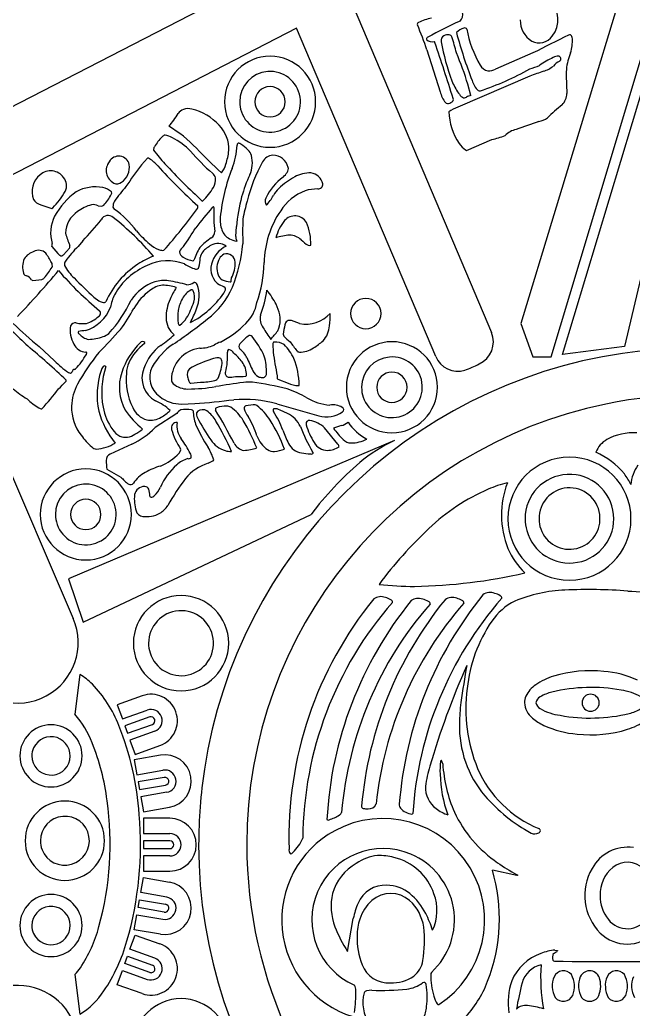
# Model space of a CAD drawing. Header units: metres. Extents: x 0.3 to 22.9, y 0.3 to 22.9.
# Drawn here: x 8.804 to 11.331, y 10.912 to 14.989 of the extents above; entities that cross this region are included whole.
import ezdxf

# ---------------------------------------------------------------- set-up
doc = ezdxf.new("R2010")
doc.units = ezdxf.units.M

msp = doc.modelspace()

# ---------------------------------------------------------------- linework, layer by layer
for p, q in [((11.587649, 16.113635), (10.868447, 13.737942)), ((10.993122, 13.600272), (11.587649, 15.580556)), ((11.040106, 13.610083), (11.587649, 15.431813)), ((8.013302, 14.239851), (10.069035, 15.300247)), ((10.069035, 15.300247), (10.746962, 13.701257)), ((9.944076, 14.954471), (8.335059, 14.124502)), ((10.517429, 13.602131), (9.944076, 14.954471)), ((10.513527, 14.895526), (10.512472, 14.899684)), ((10.480913, 14.865011), (10.53512, 14.693101)), ((10.917926, 14.85275), (10.763925, 14.786498)), ((11.587649, 14.881636), (11.294277, 13.643293)), ((10.905411, 14.757135), (10.607927, 14.628862)), ((10.66184, 14.67764), (10.649783, 14.7235)), ((10.644466, 14.451149), (10.748123, 14.4959)), ((10.640028, 14.453096), (10.644466, 14.451149)), ((9.329677, 14.419051), (9.305503, 14.392007)), ((9.555709, 14.242321), (9.557547, 14.242957)), ((8.88994, 14.22698), (8.931251, 14.213161)), ((9.126049, 14.223331), (9.1396, 14.221181)), ((9.601869, 14.218761), (9.596909, 14.215504)), ((8.335059, 14.124502), (9.024082, 12.522218)), ((9.693887, 14.096193), (9.695992, 14.137739)), ((9.062861, 14.078593), (9.04387, 14.055406)), ((9.698884, 14.07853), (9.69696, 14.08142)), ((9.697316, 14.077564), (9.698884, 14.07853)), ((8.935983, 14.054806), (8.960003, 14.026133)), ((8.983483, 14.021393), (9.008704, 14.048932)), ((9.392287, 14.039264), (9.397823, 14.039758)), ((9.517024, 13.996387), (9.520448, 13.998201)), ((8.857917, 13.915667), (8.894908, 13.919871)), ((9.67491, 13.913157), (9.67616, 13.925684)), ((9.643961, 13.86281), (9.651258, 13.87657)), ((9.109309, 13.846559), (9.130042, 13.831299)), ((9.868797, 13.795726), (9.859637, 13.81689)), ((9.956226, 13.737356), (9.923456, 13.749754)), ((10.868447, 13.737942), (10.917923, 13.600272)), ((9.631363, 13.660941), (9.630064, 13.661051)), ((8.883789, 13.642532), (8.946334, 13.583916)), ((9.665237, 13.630472), (9.662669, 13.629724)), ((9.845683, 13.652704), (9.847643, 13.620142)), ((11.294277, 13.643293), (11.040106, 13.610083)), ((9.077996, 13.610671), (9.079637, 13.617502)), ((10.917923, 13.600272), (10.993122, 13.600272)), ((9.029674, 13.548612), (9.033817, 13.551133)), ((9.734884, 13.521038), (9.737606, 13.523884)), ((9.866821, 13.508737), (9.908862, 13.491491)), ((9.509085, 13.491443), (9.54801, 13.496211)), ((9.470449, 13.405703), (9.524229, 13.407531)), ((9.537015, 13.376798), (9.532322, 13.370188)), ((9.765832, 13.403048), (9.735266, 13.399082)), ((9.850225, 13.386575), (9.848079, 13.38494)), ((9.863008, 13.406458), (10.035385, 13.357205)), ((9.90624, 13.367435), (9.876117, 13.381058)), ((9.450203, 13.367295), (9.361425, 13.30887)), ((10.114021, 13.240493), (10.059524, 13.307288)), ((10.346815, 13.25577), (9.004616, 12.685014)), ((9.265646, 13.240041), (9.176296, 13.199378)), ((9.460054, 13.203484), (9.466225, 13.213312)), ((9.579794, 13.162337), (9.596657, 13.170271)), ((10.01338, 13.203854), (10.010319, 13.20942)), ((9.162231, 13.136962), (9.220264, 13.105159)), ((9.065387, 12.506501), (10.003527, 12.950883)), ((9.004616, 12.685014), (9.065387, 12.506501)), ((9.05099, 12.291216), (9.031024, 12.127392)), ((9.307718, 12.203579), (9.205266, 12.166936)), ((9.205266, 12.166936), (9.226316, 12.108083)), ((9.226316, 12.108083), (9.32878, 12.14473)), ((9.338944, 12.116396), (9.236453, 12.079739)), ((9.236453, 12.079739), (9.247365, 12.04923)), ((9.247365, 12.04923), (9.34986, 12.085888)), ((9.359979, 12.057538), (9.257503, 12.020886)), ((9.257503, 12.020886), (9.278552, 11.962033)), ((9.278552, 11.962033), (9.381004, 11.998676)), ((9.382823, 11.958733), (9.275616, 11.940143)), ((9.275616, 11.940143), (9.286295, 11.878558)), ((9.286295, 11.878558), (9.393515, 11.89715)), ((9.398686, 11.867495), (9.291438, 11.848898)), ((9.291438, 11.848898), (9.296974, 11.816973)), ((9.296974, 11.816973), (9.404226, 11.835571)), ((9.409349, 11.805908), (9.302117, 11.787313)), ((9.302117, 11.787313), (9.312795, 11.725728)), ((9.312795, 11.725728), (9.420003, 11.744318)), ((9.421826, 11.698757), (9.313019, 11.698757)), ((9.313019, 11.698757), (9.313019, 11.636252)), ((9.313019, 11.636252), (9.421839, 11.636252)), ((9.313019, 11.60615), (9.313019, 11.573748)), ((9.421867, 11.60615), (9.313019, 11.60615)), ((9.313019, 11.573748), (9.421872, 11.573748)), ((9.313019, 11.543646), (9.313019, 11.481142)), ((9.421852, 11.543646), (9.313019, 11.543646)), ((9.91894, 11.552853), (9.917098, 11.554128)), ((9.313019, 11.481142), (9.421826, 11.481142)), ((10.851948, 11.46322), (10.750726, 11.485215)), ((10.850512, 11.46771), (10.856008, 11.463783)), ((10.856008, 11.463783), (10.851948, 11.46322)), ((9.302117, 11.392586), (9.312795, 11.454171)), ((9.312795, 11.454171), (9.420003, 11.435581)), ((9.409349, 11.373991), (9.302117, 11.392586)), ((9.291438, 11.331001), (9.296974, 11.362926)), ((9.296974, 11.362926), (9.404226, 11.344329)), ((9.275616, 11.239756), (9.286295, 11.301341)), ((9.286295, 11.301341), (9.393515, 11.282749)), ((9.398686, 11.312404), (9.291438, 11.331001)), ((10.154061, 11.150526), (10.177598, 11.286251)), ((9.257503, 11.159013), (9.278552, 11.217866)), ((9.382823, 11.221166), (9.275616, 11.239756)), ((9.278552, 11.217866), (9.381004, 11.181223)), ((9.359979, 11.122361), (9.257503, 11.159013)), ((11.008552, 11.155492), (11.018307, 11.154588)), ((11.018307, 11.154588), (11.017391, 11.150406)), ((9.236453, 11.10016), (9.247365, 11.130669)), ((9.338944, 11.063503), (9.236453, 11.10016)), ((9.247365, 11.130669), (9.34986, 11.094011)), ((9.031027, 11.054879), (9.05099, 10.891083)), ((9.205266, 11.012963), (9.226316, 11.071816)), ((9.226316, 11.071816), (9.32878, 11.035169)), ((9.307718, 10.97632), (9.205266, 11.012963)), ((10.253839, 10.990277), (10.232061, 10.987255))]:
    msp.add_line(p, q)
for centre, radius, start, end in [((11.586069, 11.592329), 4.733167, 95.851874, 146.022854), ((11.587246, 11.590204), 4.597602, 97.31188, 148.771068), ((10.912651, 14.989114), 0.108033, -38.283623, 47.22613), ((10.594935, 15.009825), 0.03433, -48.774153, 18.660805), ((10.449174, 14.970627), 0.00797, 110.308628, -163.501743), ((9.55079, 14.56978), 0.975854, 17.610005, 24.107255), ((10.549988, 14.768601), 0.233707, 102.447531, 116.308634), ((11.112621, 13.832074), 1.253807, 113.256421, 120.023789), ((10.962703, 14.985212), 0.097244, 177.480122, -120.914951), ((10.562669, 14.903999), 0.022978, 120.564899, -167.712495), ((10.56966, 14.883625), 0.044289, 85.681003, 114.940798), ((10.571042, 14.914806), 0.013128, 19.5232, 81.441412), ((12.592529, 15.476552), 2.061812, -164.816756, -159.048229), ((10.659564, 14.878097), 0.081556, 108.66887, 134.216236), ((10.637284, 14.94606), 0.010058, 32.122256, 112.359234), ((11.065755, 15.021549), 0.42577, -170.517938, -148.983893), ((16.37237, 4.164125), 11.999903, 116.250587, 117.035388), ((11.069635, 14.917513), 0.010149, 70.991725, 118.203822), ((11.06245, 14.912739), 0.017791, -3.547676, 53.86729), ((10.488138, 14.908871), 0.009229, 108.125869, -179.537849), ((10.503589, 14.933331), 0.0348, -135.16848, -75.211257), ((3.415243, 12.446668), 7.50883, 17.183626, 19.034069), ((11.384283, 15.042185), 0.856106, -170.379278, -159.181835), ((9.864022, 14.673443), 0.76021, 13.643653, 18.86059), ((10.943036, 14.96207), 0.06747, -116.679263, -36.241686), ((10.918426, 14.902765), 0.162024, -17.621282, 3.139388), ((9.426371, 14.351823), 1.278624, 16.89896, 23.065317), ((11.298743, 14.759983), 0.24457, 157.464353, 174.032285), ((9.834887, 14.651532), 0.187613, 90, 180), ((9.834887, 14.651532), 0.187613, 0, 90), ((10.739252, 14.822267), 0.043338, -152.355489, -100.094914), ((10.748906, 15.26063), 0.49902, -71.73061, -66.948948), ((11.211768, 14.397779), 0.484244, 115.720423, 123.528018), ((11.025217, 14.789439), 0.050466, 92.805582, 117.883273), ((11.067729, 14.743008), 0.086135, 117.511034, 139.503596), ((11.021673, 14.82869), 0.011205, 14.258675, 84.501032), ((11.021673, 14.82869), 0.011205, -55.983683, 14.258675), ((9.834898, 14.651559), 0.125119, 94.536347, -179.949974), ((9.834898, 14.651559), 0.125119, 9.022669, 94.536347), ((10.292279, 15.897832), 1.268984, -71.188742, -61.111067), ((10.735206, 14.841914), 0.062416, -93.261361, -62.605285), ((11.321861, 13.675259), 1.159261, 108.105679, 111.05338), ((10.915669, 14.91136), 0.14188, -71.11255, -52.404296), ((12.214674, 14.759367), 1.159468, 178.712946, -176.376561), ((10.796272, 14.817847), 0.226755, -159.361442, -144.757596), ((10.755031, 14.764708), 0.091589, -163.884513, -133.178504), ((9.834778, 14.651551), 0.062504, 90, 180), ((9.834778, 14.651551), 0.062504, 0, 90), ((10.666973, 14.731141), 0.137231, -163.907016, -142.861865), ((10.680769, 14.737812), 0.086248, -143.905087, -128.390554), ((10.698208, 14.706429), 0.010327, -124.497846, -71.615577), ((10.990972, 14.686101), 0.066552, -44.867548, -0.010027), ((9.834887, 14.651532), 0.187613, 180, -90), ((9.834898, 14.651498), 0.125119, -179.977854, -160.919343), ((9.834778, 14.651551), 0.062504, 180, -90), ((9.834778, 14.651551), 0.062504, -90, 0), ((9.834887, 14.651532), 0.187613, -90, 0), ((9.8349, 14.65151), 0.125125, -75.93476, 9.045068), ((10.566246, 14.655525), 0.011294, -140.157576, -95.479213), ((10.562743, 14.682294), 0.038089, -86.350477, -55.108302), ((10.579668, 14.660248), 0.010402, -62.12731, 27.432636), ((10.634818, 14.68267), 0.0146, -121.419233, -51.895307), ((10.669149, 14.628909), 0.049277, 98.529867, 120.92071), ((11.522193, 14.036107), 0.773285, 128.753443, 134.778318), ((9.12137, 14.806817), 0.391976, -40.799372, -31.301823), ((9.498805, 14.571008), 0.053308, 112.565109, 142.894887), ((9.497417, 14.564089), 0.059295, 75.039309, 108.758443), ((9.462621, 14.408311), 0.218876, 42.054017, 76.766715), ((9.8349, 14.65151), 0.125125, -160.914589, -75.93476), ((10.671327, 14.457364), 0.182842, 110.288159, 123.14884), ((10.817039, 14.61871), 0.245832, -178.074228, -145.629194), ((12.023561, 11.248016), 3.493432, 108.028844, 109.656103), ((10.9149, 14.682402), 0.115782, -76.281024, -57.260182), ((9.131727, 14.075973), 0.554409, 43.899329, 58.900145), ((9.524591, 14.4566), 0.14063, -2.467097, 44.358398), ((10.87283, 14.439606), 0.101251, 103.926083, 133.67188), ((9.524114, 14.371712), 0.190362, 134.767996, 150.385202), ((9.406149, 14.494609), 0.020229, 101.447189, 142.718463), ((9.361282, 14.352321), 0.167183, 64.892554, 75.856121), ((9.311237, 14.264715), 0.26787, 43.022186, 63.150403), ((9.705762, 14.47391), 0.00734, 109.231278, -166.308244), ((9.704681, 14.464426), 0.016468, 51.566304, 94.654577), ((9.642258, 14.362262), 0.136084, 42.097496, 57.728856), ((10.694003, 14.531115), 0.094869, -147.345632, -124.676058), ((10.676175, 14.825676), 0.337533, -77.692561, -67.945752), ((9.371694, 14.455318), 0.016747, 141.326779, -169.140264), ((9.991995, 14.930524), 0.796415, -143.083997, -137.831329), ((10.219077, 15.068534), 0.944806, -138.902904, -131.168593), ((11.414401, 16.265988), 2.60894, -136.205116, -133.015889), ((9.283566, 14.501172), 0.384869, -16.186124, -7.558535), ((9.407908, 14.483511), 0.290944, -21.497095, -2.233585), ((9.712981, 14.417926), 0.046693, 15.001262, 49.61558), ((9.21847, 14.368785), 0.058561, 142.056455, -117.276572), ((9.211216, 14.382753), 0.044734, 81.840572, 150.482653), ((9.211216, 14.382753), 0.044734, 13.19849, 81.840572), ((9.332332, 14.411541), 0.007966, 44.915318, 109.466592), ((9.226023, 14.253674), 0.198147, 42.578693, 55.598816), ((11.688831, 16.535519), 3.131927, -136.908095, -132.928832), ((9.562171, 14.419009), 0.094412, -39.919794, -15.432013), ((10.356258, 14.094896), 0.63296, 150.791424, 166.498544), ((9.643055, 14.399876), 0.11891, -24.628459, 14.680893), ((9.849498, 14.379575), 0.051728, 93.843047, 152.106752), ((9.84636, 14.366304), 0.064883, 13.475178, 90.29039), ((8.931233, 14.301513), 0.065311, 35.330946, 132.026585), ((9.177572, 14.382901), 0.07785, -54.285638, 7.429635), ((10.25049, 13.650196), 1.201368, 141.868229, 147.145247), ((11.006295, 15.859786), 2.199561, -137.991182, -131.916737), ((9.576343, 14.329937), 0.03437, 13.011333, 52.779677), ((10.351474, 14.107486), 0.724791, 158.179301, 174.598667), ((9.830947, 14.409488), 0.089068, -49.646857, -33.117305), ((9.883843, 14.375616), 0.026264, -34.273267, 12.774779), ((10.00098, 14.220905), 0.137534, 89.14605, 117.92124), ((9.995396, 14.300588), 0.058337, 12.116794, 82.481133), ((8.939788, 14.282365), 0.085506, 127.690711, -157.424063), ((8.945753, 14.306114), 0.051016, -27.981948, 40.552976), ((9.20495, 14.343428), 0.029829, -116.5176, -52.723877), ((9.55399, 14.329229), 0.056476, -32.900677, 8.601879), ((10.290898, 14.099971), 0.594985, 155.116801, 164.407084), ((10.013545, 14.167674), 0.214152, 125.686822, 155.917381), ((10.118814, 14.020927), 0.369559, 119.545679, 132.225385), ((10.032708, 14.312186), 0.019737, -93.220709, 1.879722), ((8.709376, 14.441543), 0.32342, -44.533458, -29.521769), ((9.225925, 14.024056), 0.319336, 126.378844, 150.743892), ((9.114473, 14.136337), 0.164468, 78.85284, 118.29228), ((9.13437, 14.230435), 0.068311, 46.658985, 79.968388), ((9.171989, 14.275369), 0.010411, -35.896932, 27.128228), ((9.603583, 13.972596), 0.489629, 137.727016, 146.662602), ((9.392144, 14.41855), 0.241228, -46.711583, -29.831252), ((9.983891, 14.187167), 0.156228, 136.560992, 150.041392), ((10.053567, 14.091777), 0.207101, 111.133299, 147.684107), ((10.034283, 14.085535), 0.206963, 90.743019, 105.521648), ((8.904619, 14.275975), 0.051147, -148.876513, -106.67769), ((8.98387, 14.375309), 0.223334, -42.166866, -28.347782), ((9.22673, 14.21943), 0.039146, 145.361293, -177.013731), ((10.66259, 14.02813), 0.972793, 166.216424, 173.53053), ((10.308553, 14.066927), 0.594341, 162.800479, 170.199451), ((9.841365, 14.241223), 0.027126, 149.331617, -143.366705), ((9.656455, 14.373143), 0.220342, -42.234121, -29.338088), ((8.934671, 14.219028), 0.006792, -120.235634, -39.359617), ((9.103816, 14.105801), 0.112111, 123.434996, 177.715635), ((9.148922, 14.053012), 0.18122, 105.999495, 126.140882), ((9.105467, 14.176124), 0.051498, 66.443511, 97.244466), ((9.140319, 14.233034), 0.011875, -93.470957, -40.093366), ((9.200438, 14.21972), 0.013011, -169.687551, -124.924847), ((8.949093, 13.868537), 0.41885, 36.81347, 54.38765), ((7.340362, 15.838067), 2.732593, -41.154858, -36.535186), ((10.659206, 13.272146), 1.420703, 138.393767, 142.729581), ((9.523137, 14.218202), 0.014573, -28.225667, 19.454356), ((9.601875, 14.216949), 0.001812, -30.445548, 90.187823), ((10.154964, 14.188059), 0.552235, 177.096628, -172.598892), ((10.203007, 13.981424), 0.392616, 145.73225, 178.93498), ((9.078847, 14.112066), 0.148088, 152.64187, -162.310343), ((8.265501, 14.855356), 1.113168, -44.250338, -38.28356), ((9.16735, 14.151629), 0.031388, 46.295333, 153.388422), ((8.45225, 13.240262), 1.189672, 40.662151, 51.733546), ((9.759881, 14.164481), 0.130464, 175.061676, -161.598829), ((10.925694, 14.118225), 1.203842, 177.625819, -177.507159), ((10.038146, 14.045714), 0.184738, 141.055577, 165.831991), ((9.936678, 14.125665), 0.05559, 30.505375, 139.409357), ((9.798208, 14.070292), 0.204254, -2.694177, 24.158071), ((9.56393, 14.285864), 0.598476, -162.938217, -157.879118), ((9.62851, 14.410576), 0.45068, -139.772804, -130.143594), ((8.574872, 14.701255), 1.110471, -35.617492, -30.809285), ((9.574492, 14.117653), 0.032845, -56.141071, -1.273691), ((9.695954, 14.143519), 0.063189, -161.336189, -117.080138), ((9.723099, 13.884164), 0.243935, 122.288823, 136.859847), ((9.619978, 14.010121), 0.057479, 53.40912, 119.480723), ((9.713473, 14.179454), 0.103163, -116.657988, -99.01031), ((9.716698, 14.093233), 0.023003, 172.605679, -149.100064), ((9.928276, 13.883777), 0.218423, 93.340975, 108.483979), ((9.915162, 14.030849), 0.07098, 47.408155, 89.689989), ((10.078697, 14.198178), 0.163038, -135.105325, -122.176073), ((8.885455, 13.962584), 0.075996, 108.360825, 146.642055), ((8.881491, 13.996927), 0.042739, 46.531323, 117.863357), ((8.452019, 13.724877), 0.549923, 28.708756, 33.443176), ((8.897848, 14.066595), 0.039916, -17.178819, 0.678388), ((9.334566, 13.756543), 0.41692, 134.206383, 145.21542), ((8.99716, 14.055546), 0.013304, -29.81089, 21.864367), ((9.430161, 14.172082), 0.140507, -131.013663, -112.995714), ((9.393373, 14.08797), 0.048718, -111.814292, -91.278183), ((9.518812, 14.006552), 0.063263, 130.651255, 154.58626), ((9.487604, 14.034988), 0.025965, -177.161127, -113.535913), ((9.832032, 13.884733), 0.331602, 149.914548, 159.990178), ((9.590528, 14.005328), 0.043307, 140.044178, 174.763317), ((9.658891, 13.939341), 0.138248, 119.083579, 137.275063), ((9.699143, 13.957729), 0.10829, 114.496871, 166.723056), ((9.103696, 14.122298), 0.621862, -22.133978, -5.206744), ((9.996718, 14.067284), 0.008598, -124.281463, -50.072808), ((8.901391, 13.970552), 0.086314, 156.932062, -162.566065), ((8.913796, 13.976004), 0.024331, -14.833817, 32.387512), ((8.984236, 14.046585), 0.03171, -139.836056, -112.036491), ((8.975215, 14.026441), 0.009687, -107.275091, -31.40566), ((9.007696, 13.981866), 0.019967, 141.140604, -166.72158), ((9.497837, 13.654052), 0.388713, 111.607701, 122.224193), ((9.412703, 13.803808), 0.192347, 68.964927, 115.814425), ((9.527748, 14.086125), 0.090376, -123.98064, -96.81471), ((9.371174, 14.014966), 0.176319, -14.793641, -1.847915), ((9.695004, 13.965805), 0.079438, 149.828874, -159.693604), ((9.661487, 13.986695), 0.039982, 114.479347, 151.570887), ((9.655747, 13.988868), 0.035887, 3.192858, 107.559469), ((9.553031, 13.989225), 0.138557, -27.296251, 0.678796), ((9.282892, 13.999991), 0.527687, -19.472587, -1.22367), ((6.010586, 16.429941), 3.852215, -43.72754, -39.958908), ((8.421848, 14.317294), 0.621673, -39.022379, -33.987155), ((9.997515, 14.84468), 1.363622, -139.324258, -129.360405), ((9.164171, 14.069451), 0.198593, -152.346466, -133.555361), ((9.495269, 13.673876), 0.370668, 123.522413, 155.525176), ((9.440872, 13.715994), 0.283957, 113.214418, 150.298156), ((9.704794, 14.390827), 0.464542, -118.695257, -112.451169), ((9.530422, 13.972632), 0.011543, -105.241972, -13.461783), ((9.669221, 13.96223), 0.078174, 164.897286, -123.528667), ((8.832805, 13.948834), 0.014372, -163.250913, -91.10932), ((8.81475, 13.893161), 0.044967, 33.51824, 66.712262), ((8.857483, 13.922706), 0.007052, -138.044786, -86.471516), ((8.891173, 13.937234), 0.01776, -77.860442, -39.76191), ((11.52085, 16.432061), 3.535583, -134.850903, -133.006174), ((9.419238, 13.730238), 0.188411, 108.302072, 146.361169), ((9.39881, 13.781696), 0.13318, 82.48533, 106.910021), ((9.295542, 13.165416), 0.757986, 74.931761, 80.838477), ((9.483614, 13.97236), 0.075556, -83.173505, -60.405338), ((9.524115, 13.896672), 0.010484, 14.365253, 107.693127), ((9.655639, 13.951697), 0.037627, -159.038229, -117.971399), ((9.676457, 13.993549), 0.084363, -117.126609, -94.517343), ((9.670703, 13.913583), 0.004229, -102.156602, -5.772685), ((9.477201, 13.684398), 0.233874, 125.860015, 150.511768), ((9.404056, 13.79619), 0.100614, 97.33893, 129.397607), ((9.387401, 13.703739), 0.192279, 71.549558, 88.866755), ((9.746607, 13.698893), 0.352241, 147.888322, 156.704798), ((9.55005, 13.800028), 0.086495, 118.006942, 152.135903), ((9.512376, 13.871065), 0.006087, 19.568515, 118.899567), ((9.449885, 13.845926), 0.07344, -15.471516, 21.719678), ((9.401632, 13.852045), 0.140797, -22.629596, 19.599252), ((9.372429, 14.021724), 0.335136, -52.252975, -23.516952), ((9.599736, 13.817759), 0.083553, 53.400128, 71.649379), ((9.643024, 13.87918), 0.008638, -17.58925, 40.911082), ((9.325205, 13.946011), 0.501819, -20.340238, -8.1446), ((9.549818, 13.65698), 0.348653, 27.300176, 38.688327), ((9.151455, 13.863104), 0.038342, -123.95028, -94.954443), ((9.15047, 13.836017), 0.011352, -101.826816, -49.064585), ((8.783515, 14.055136), 0.527202, -42.788642, -24.727125), ((9.355744, 13.77529), 0.180874, 153.25353, 170.64821), ((9.589246, 13.761539), 0.182994, 155.235318, -179.449657), ((9.61668, 13.762997), 0.162715, 151.573708, 169.935195), ((9.192672, 13.935086), 0.34555, -30.310392, -18.343717), ((9.335219, 14.074202), 0.374176, -62.757196, -34.398952), ((9.627863, 13.85014), 0.154742, -46.197017, -9.694109), ((10.229351, 13.778878), 0.062504, 90, -180), ((10.229351, 13.778878), 0.062504, 0, 90), ((9.026953, 13.862652), 0.161112, -72.879556, -21.088987), ((9.114567, 13.7846), 0.022448, -53.460786, -4.005877), ((9.126022, 13.781592), 0.011032, 7.499342, 52.682214), ((8.53403, 14.208986), 0.845376, -35.876371, -28.970475), ((9.63931, 13.765841), 0.184624, 172.032122, -171.294268), ((9.096696, 13.957763), 0.463355, -27.81812, -20.186487), ((9.7678, 13.754002), 0.109276, -25.258122, 22.446503), ((9.028677, 13.880251), 0.150918, -70.637719, -48.877288), ((9.497426, 13.762447), 0.091205, -178.324994, -128.953707), ((8.216346, 15.464234), 2.183708, -56.058628, -51.437762), ((9.403388, 13.81511), 0.103126, -54.717234, -31.84918), ((9.853353, 13.756784), 0.059489, 165.59732, -142.583919), ((9.91673, 13.729837), 0.021021, 71.338789, 174.407641), ((9.979976, 13.877026), 0.141675, -99.650662, -43.423724), ((9.748583, 13.772887), 0.334358, -7.6609, 1.157278), ((10.229351, 13.778878), 0.062504, 180, -90), ((10.229351, 13.778878), 0.062504, -90, 0), ((10.014771, 14.936938), 1.748308, -135.348979, -132.374824), ((9.764937, 14.731941), 1.401155, -134.846109, -128.967007), ((9.123175, 13.709206), 0.111999, 170.502018, -149.974147), ((9.032015, 13.720046), 0.020761, 79.217871, 158.40535), ((9.065291, 13.872122), 0.134922, -102.582549, -84.290993), ((9.05092, 13.700737), 0.00626, 144.404605, -118.972023), ((9.087853, 13.522232), 0.186933, 94.132808, 102.991354), ((5.190916, 17.384394), 5.44983, -43.71828, -42.343027), ((9.462947, 13.737111), 0.006184, 172.698465, -89.9311), ((9.444975, 14.021693), 0.405365, -62.832081, -44.323986), ((11.151479, 14.56646), 1.589166, -147.84291, -145.767074), ((9.151541, 14.271938), 0.911089, -41.145878, -38.291192), ((10.166781, 13.665166), 0.279066, 166.167671, 173.99856), ((9.971479, 13.737911), 0.108902, -41.092365, -5.055747), ((10.654888, 13.662221), 0.100007, -65.747841, 22.975563), ((9.101085, 13.741689), 0.070608, -138.887085, -101.349037), ((9.084342, 13.848451), 0.176013, -89.072682, -69.11303), ((9.126724, 13.747924), 0.067087, -72.322417, -49.369256), ((9.310145, 13.651023), 0.012278, 40.49547, 143.782017), ((9.081671, 14.082097), 0.530105, -55.077728, -47.458659), ((9.647642, 13.588284), 0.074458, 102.628143, 125.994467), ((9.890346, 13.500527), 0.236085, 128.284613, 139.589088), ((9.751819, 13.676194), 0.012371, 44.562979, 128.758309), ((9.456788, 13.44053), 0.389905, 24.638394, 38.805378), ((9.853846, 13.653593), 0.008211, 102.620539, -173.782497), ((9.854228, 13.584928), 0.076708, 59.790864, 91.625557), ((9.900897, 13.693439), 0.011687, 175.560005, -141.026567), ((9.993682, 13.772111), 0.133333, -139.821402, -125.006982), ((10.555829, 14.111919), 0.780689, -144.889355, -141.457052), ((9.77542, 14.005239), 0.438424, -57.046027, -50.625005), ((10.336896, 13.475006), 0.187613, 90, -180), ((10.336896, 13.475006), 0.187613, 0, 90), ((6.504348, 10.853976), 3.637388, 46.776531, 50.122562), ((9.07831, 13.677547), 0.057527, -154.920843, -92.183388), ((9.07666, 13.617107), 0.003004, 7.559266, 100.381469), ((9.510475, 13.441186), 0.302204, 134.080915, 161.610963), ((9.428237, 13.497112), 0.192551, 124.98082, 155.813554), ((9.491617, 13.495426), 0.185604, 125.008175, 162.037236), ((9.316154, 13.657934), 0.003494, -61.017283, 17.699274), ((9.600231, 13.413094), 0.290636, 124.501567, 149.830073), ((9.561039, 13.503807), 0.132833, 96.789601, 179.158003), ((9.538523, 13.80694), 0.171367, -87.72202, -67.57984), ((9.411014, 13.601707), 0.248876, -15.235846, 4.272703), ((9.669969, 13.621677), 0.010865, 132.215358, -172.451519), ((9.654443, 13.592841), 0.039148, 36.707519, 73.994506), ((9.723624, 13.642899), 0.016849, 140.691966, -141.553214), ((9.64277, 13.546817), 0.109114, 27.455384, 51.679038), ((11.266603, 13.81124), 1.43177, -172.329873, -168.353376), ((9.744243, 13.504655), 0.208704, 25.061898, 44.608283), ((9.957428, 13.636223), 0.016268, -138.627971, -96.533289), ((9.956058, 13.725462), 0.105402, -90.261417, -56.712384), ((11.587778, 11.589742), 2.047482, 25.692961, 98.464669), ((9.240599, 13.883763), 0.42012, -134.461673, -124.20266), ((8.799662, 13.771041), 0.321229, -43.202709, -29.949615), ((9.765373, 13.093843), 0.823822, 140.492201, 151.412776), ((9.769127, 13.068545), 0.551535, 108.522478, 118.876132), ((11.587778, 11.589742), 2.047482, 98.464669, 171.236378), ((9.626188, 13.484745), 0.111536, 91.47024, 106.81806), ((9.62388, 13.584354), 0.011903, 47.300035, 92.664839), ((9.6107, 13.5772), 0.026542, -9.773053, 36.805716), ((9.457364, 13.372861), 0.333811, 38.280639, 46.81069), ((9.644877, 13.524479), 0.092731, -0.367343, 36.518819), ((10.430166, 13.876783), 0.745049, -157.953756, -153.41076), ((9.588429, 13.539258), 0.231728, -1.849732, 15.986403), ((9.633492, 13.477309), 0.321375, 1.203038, 21.111285), ((10.336907, 13.475033), 0.125119, 94.536347, -179.949974), ((10.336907, 13.475033), 0.125119, 9.022669, 94.536347), ((10.609502, 13.641167), 0.100007, -157.024437, -73.986947), ((9.010977, 13.542589), 0.009069, -136.109714, -24.790608), ((9.030346, 13.537412), 0.01122, 93.432849, 172.965107), ((9.443526, 13.442654), 0.321214, 161.527478, -168.128915), ((9.177628, 13.534268), 0.040076, 138.620566, 165.311387), ((9.500057, 13.453636), 0.358538, 162.654969, -170.256947), ((9.152597, 13.556589), 0.006542, 36.988526, 140.388918), ((9.375966, 13.525094), 0.133468, 157.577971, 176.466583), ((9.412411, 13.512782), 0.105204, 157.721346, -117.697558), ((9.435938, 13.516076), 0.097058, 153.648673, -124.937446), ((9.526658, 13.528659), 0.033046, 136.263942, -162.238051), ((9.448899, 13.592382), 0.188986, -24.86077, -5.979424), ((9.812834, 13.565786), 0.053837, -155.319605, -119.542275), ((10.336788, 13.475025), 0.062504, 90, 180), ((10.336788, 13.475025), 0.062504, 0, 90), ((10.385824, 14.193713), 0.695637, -68.825924, -63.522949), ((8.713457, 13.752992), 0.378343, -48.601077, -42.421309), ((8.988991, 13.503134), 0.00655, -54.962559, 12.023144), ((9.41124, 13.47554), 0.197204, 161.987027, -151.337874), ((9.506042, 13.508785), 0.264431, 174.676352, -153.721547), ((9.451063, 13.506691), 0.022862, -177.664103, -131.949935), ((9.559465, 13.526033), 0.064709, -173.384257, -156.027046), ((9.511737, 13.502997), 0.011855, -164.059827, -102.923883), ((9.553429, 13.712666), 0.216523, -91.434028, -75.485649), ((9.601499, 13.524082), 0.021922, -73.584536, -30.578887), ((9.665265, 13.531723), 0.014847, 162.025695, -103.172885), ((9.672163, 13.592891), 0.076321, -97.742019, -75.129803), ((9.703074, 13.751272), 0.232422, -92.792975, -82.13369), ((9.80182, 13.549905), 0.034635, -116.642177, -89.420031), ((9.803938, 13.531281), 0.016106, -96.299761, 1.768989), ((9.875781, 13.517374), 0.012444, 157.17357, -136.05242), ((9.193511, 13.991896), 0.669658, -128.558164, -122.476401), ((8.374685, 13.892164), 0.725116, -44.215516, -35.68454), ((9.229501, 13.386777), 0.213113, 151.63031, 177.212846), ((9.49646, 13.562108), 0.094481, -129.958759, -89.874219), ((9.485559, 14.233232), 0.765686, -89.16877, -80.571807), ((10.308875, 9.270512), 4.264865, 97.865874, 99.418039), ((9.744521, 13.315442), 0.180842, 84.454633, 96.130423), ((9.629853, 12.398633), 1.104736, 75.532659, 83.130078), ((9.725676, 12.965842), 0.533821, 60.770767, 70.274632), ((9.960894, 13.624274), 0.142614, -111.398452, -93.455958), ((9.952734, 13.483939), 0.002066, -102.203875, 3.26476), ((10.336896, 13.475006), 0.187613, 180, -90), ((10.336907, 13.474972), 0.125119, -179.977854, -160.919343), ((10.336788, 13.475025), 0.062504, -180, -90), ((10.336788, 13.475025), 0.062504, -90, 0), ((10.336896, 13.475006), 0.187613, -90, 0), ((10.336909, 13.474984), 0.125125, -75.93476, 9.045068), ((9.022641, 13.626457), 0.274604, -133.408134, -120.700897), ((9.254365, 13.191644), 0.252768, 48.00717, 64.417864), ((9.470608, 13.553312), 0.14761, -127.693284, -90.061936), ((9.260354, 16.850984), 3.453548, -85.617931, -82.928452), ((9.725792, 12.916306), 0.508996, 74.360653, 94.538564), ((10.100934, 13.627097), 0.226526, -120.388468, -94.970074), ((10.336909, 13.474984), 0.125125, -160.914589, -75.93476), ((11.590927, 11.591104), 1.85269, 11.624394, 101.617375), ((8.893741, 13.404977), 0.018491, -127.670726, -87.983726), ((9.207077, 13.394342), 0.190457, 179.158528, -142.012422), ((9.480553, 13.473622), 0.364527, -164.560366, -141.209981), ((9.382249, 13.43901), 0.240018, -168.938776, -144.660976), ((9.510364, 13.55932), 0.325403, -146.760444, -128.012743), ((9.353353, 13.42925), 0.092384, -156.026175, -106.71375), ((9.286075, 13.525177), 0.200246, -59.88632, -46.672957), ((9.485014, 13.341914), 0.043081, 113.389399, 143.904828), ((9.489386, 13.280705), 0.103014, 78.026722, 102.031921), ((9.510964, 13.372828), 0.008652, 31.292388, 91.376819), ((9.674654, 13.378394), 0.1563, -179.606929, -159.458131), ((9.556594, 13.347075), 0.035592, 59.527669, 123.374746), ((9.497299, 13.271408), 0.131496, 29.408454, 53.971296), ((9.615982, 13.384283), 0.006384, 101.360918, -152.729482), ((6.96148, 11.812462), 3.07859, 27.729598, 30.638187), ((9.649239, 13.308505), 0.089002, 84.835935, 112.817946), ((9.657923, 13.364286), 0.032867, 62.502684, 91.17255), ((9.547336, 13.225241), 0.210016, 32.397645, 53.214608), ((9.738243, 13.388997), 0.010515, 106.447805, -164.971623), ((9.811116, 13.408812), 0.086035, -164.810826, -140.726858), ((11.590571, 11.591995), 1.851745, 101.612144, -179.97383), ((9.769028, 13.385666), 0.017674, 50.978694, 100.4173), ((9.620027, 13.195009), 0.259645, 33.947064, 51.923087), ((9.857333, 13.380749), 0.010158, 155.630431, -143.977308), ((9.499284, 13.149474), 0.416105, 20.987489, 32.782463), ((9.854295, 13.342169), 0.044593, 60.702301, 95.237198), ((10.066133, 13.470853), 0.117734, -105.138978, -54.920305), ((10.094048, 13.326267), 0.076228, 59.905197, 99.620232), ((10.128074, 13.382935), 0.010189, -55.832742, 65.673095), ((9.342709, 13.420885), 0.081684, -101.242125, -57.546413), ((9.55564, 13.363865), 0.02416, 164.82848, -144.380907), ((10.137854, 13.645781), 0.670698, -153.812443, -144.678446), ((8.689806, 12.785124), 1.07406, 23.324901, 30.855134), ((8.90098, 12.861433), 0.951496, 22.479242, 30.040647), ((9.359311, 13.129939), 0.445804, 18.973468, 30.224231), ((9.297389, 13.003274), 0.634712, 20.029128, 32.040595), ((9.855104, 13.263262), 0.116048, 25.503229, 63.854652), ((9.995878, 13.325182), 0.013066, 77.901519, -157.772562), ((9.979974, 13.225122), 0.114365, 45.926596, 80.618116), ((9.250825, 13.342233), 0.076888, -146.843092, -117.181038), ((9.113528, 13.552775), 0.347769, -64.061067, -44.53493), ((9.139635, 13.523274), 0.278495, -60.166348, -52.292996), ((9.449638, 13.308135), 0.021474, 83.843516, -161.089862), ((9.675478, 13.365993), 0.254546, -165.247775, -145.322098), ((9.537364, 13.315476), 0.086564, 170.685857, -141.908352), ((10.055516, 13.543489), 0.571261, -157.355857, -146.348595), ((10.194136, 13.397782), 0.322036, -162.045043, -151.477477), ((10.577447, 13.549355), 0.661203, -159.076743, -149.061684), ((10.274838, 13.40685), 0.303667, -163.428234, -148.40417), ((10.187105, 13.097305), 0.227617, 104.95963, 113.502086), ((10.52675, 13.627385), 0.53714, -143.255255, -136.772321), ((10.112258, 13.383849), 0.068556, -76.425195, -50.154952), ((10.329573, 13.446543), 0.208243, -146.370356, -117.350331), ((9.29522, 13.449939), 0.294331, -144.043739, -131.481029), ((9.2395, 13.336981), 0.067481, -110.650636, -55.025268), ((9.122862, 13.007696), 0.429747, 27.089928, 36.29359), ((9.684467, 13.322385), 0.113807, -145.550895, -107.702705), ((9.887189, 13.311028), 0.112272, -161.219831, -124.010942), ((10.169224, 13.294084), 0.048397, -134.387401, -91.391905), ((10.168708, 13.387469), 0.141768, -90.2668, -62.622938), ((10.633445, 12.648249), 0.671743, 115.257992, 129.686054), ((11.274432, 13.169348), 0.104405, 120.070467, 158.708925), ((11.331768, 13.057097), 0.230373, 86.415767, 118.422272), ((9.124756, 13.2544), 0.034974, -134.452052, -99.722059), ((9.106754, 13.388425), 0.16893, -85.893817, -57.939803), ((9.457978, 13.217159), 0.009101, -25.006956, 26.124722), ((9.326034, 13.079814), 0.293487, 19.184927, 30.084306), ((9.675667, 13.305315), 0.094924, -105.77505, -89.746177), ((9.735196, 13.26871), 0.054189, -153.967407, -98.803927), ((9.711604, 13.441932), 0.227287, -86.140729, -72.439266), ((9.853225, 13.269074), 0.058684, -119.430192, -89.471826), ((9.8391, 13.350275), 0.14065, -84.014666, -67.151761), ((9.973147, 13.272413), 0.068162, -155.372087, -97.475873), ((10.07251, 13.280093), 0.06495, -150.1357, -91.315364), ((10.06994, 13.305392), 0.090238, -89.315261, -56.756847), ((10.102844, 13.228139), 0.01666, 6.141241, 47.863825), ((9.747937, 13.205113), 0.589658, -176.971736, -173.363014), ((9.186778, 13.173764), 0.027676, 112.255729, 179.58961), ((9.296671, 13.357592), 0.224596, -67.191666, -43.326686), ((9.522785, 13.081495), 0.102942, 105.024361, 134.51262), ((9.49986, 13.194066), 0.013675, -105.962485, -43.431625), ((9.481981, 13.188106), 0.028021, -7.055629, 33.071717), ((9.594106, 13.179659), 0.009728, -74.798923, -20.45549), ((10.008204, 13.40252), 0.202511, -102.527064, -92.0057), ((10.004381, 13.211444), 0.011772, -106.104792, -40.142431), ((11.068189, 12.933391), 0.253517, 90, -180), ((11.068189, 12.933391), 0.253517, 0, 90), ((11.042017, 12.907994), 0.32836, 39.772814, 65.697977), ((9.075799, 12.950889), 0.187613, 90, -180), ((9.075799, 12.950889), 0.187613, 0, 90), ((9.465142, 12.867913), 0.294135, 106.067235, 119.436366), ((9.608258, 12.968661), 0.244002, 130.245908, 157.189675), ((9.640205, 12.972998), 0.198742, 107.69589, 140.601986), ((11.137125, 12.08929), 1.423864, 130.920282, 142.763269), ((11.475584, 13.06388), 0.154456, 144.266912, 176.123259), ((9.380907, 13.24888), 0.21555, -138.182175, -126.55179), ((9.383674, 13.005908), 0.133953, 118.096843, 146.727631), ((10.240986, 12.522659), 0.949416, 142.612928, 150.630675), ((11.0682, 12.933466), 0.182756, 92.768839, -179.920938), ((11.0682, 12.933466), 0.182756, 5.458615, 92.768839), ((11.130379, 12.986213), 0.210436, 24.752658, 38.795737), ((9.075809, 12.950917), 0.125119, 94.536347, -179.949974), ((9.075809, 12.950917), 0.125119, 9.022669, 94.536347), ((9.259963, 13.088738), 0.014984, -119.713152, -38.561531), ((9.318491, 13.02312), 0.043113, 89.878271, 167.354863), ((9.318499, 13.048105), 0.018128, 20.792159, 89.736047), ((9.191007, 13.017573), 0.149095, 3.6015, 14.355678), ((9.288686, 13.10466), 0.103311, -47.421118, -23.625959), ((11.06813, 12.283443), 0.840964, 113.480281, 133.557888), ((10.980364, 12.460701), 0.643491, 105.118542, 112.601127), ((11.161525, 12.949139), 0.3734, 159.169879, -158.279149), ((11.068269, 12.934996), 0.125496, 94.292734, -178.77662), ((11.068269, 12.934996), 0.125496, 7.362089, 94.292734), ((9.07569, 12.950908), 0.062504, 90, 180), ((9.07569, 12.950908), 0.062504, 0, 90), ((9.452051, 13.01534), 0.176469, 174.400977, -163.813875), ((9.3467, 13.029026), 0.007202, -163.153218, -108.904953), ((9.34487, 13.040141), 0.017935, -91.607371, -40.107386), ((9.075811, 12.950868), 0.125125, -75.93476, 9.045068), ((9.333312, 13.037466), 0.094146, -59.875731, -31.490808), ((9.075799, 12.950889), 0.187613, 180, -90), ((9.075809, 12.950856), 0.125119, -179.977854, -160.919343), ((9.07569, 12.950908), 0.062504, 180, -90), ((9.07569, 12.950908), 0.062504, -90, 0), ((9.075799, 12.950889), 0.187613, -90, 0), ((9.31403, 12.975374), 0.032778, -163.652393, -96.844008), ((9.324974, 13.058075), 0.116198, -97.34232, -61.419904), ((11.068189, 12.933391), 0.253517, 180, -90), ((11.068031, 12.933255), 0.182587, -179.987274, -164.518263), ((11.068321, 12.93271), 0.125519, -179.820075, -160.794326), ((11.068189, 12.933391), 0.253517, -90, 0), ((11.06837, 12.933011), 0.125666, -76.203462, 8.265335), ((11.068189, 12.933385), 0.182774, -79.504231, 5.483706), ((9.075811, 12.950868), 0.125125, -160.914589, -75.93476), ((11.679872, 11.628171), 1.737389, 133.286693, 143.453696), ((11.06837, 12.933011), 0.125666, -160.672259, -76.203462), ((11.068189, 12.933385), 0.182774, -164.492168, -79.504231), ((11.097842, 12.932051), 0.308011, -156.847851, -133.789406), ((10.391865, 14.874058), 2.219757, -89.002948, -77.17229), ((10.420333, 13.797973), 1.143381, -96.843232, -89.490983), ((11.150993, 10.522561), 2.118796, 85.723513, 92.738914), ((9.468144, 12.420412), 0.196313, 90, -180), ((9.468144, 12.420412), 0.196313, 0, 90), ((11.471515, 11.618928), 1.559297, 140.87783, -178.252565), ((11.765516, 11.615774), 1.559297, 140.87783, 175.104452), ((10.29112, 12.562051), 0.050201, 67.692245, 125.723352), ((10.291417, 12.532857), 0.077929, 58.209685, 76.071023), ((11.921735, 11.636103), 1.559297, 140.87783, 175.553437), ((10.438247, 12.57337), 0.031111, 90.582419, 133.809513), ((11.909576, 11.6236), 1.489728, 138.760551, 176.34743), ((10.442415, 12.517406), 0.087188, 58.960315, 92.948129), ((10.585121, 12.558897), 0.050201, 67.692245, 125.723352), ((10.585418, 12.529704), 0.077929, 58.209685, 76.071023), ((10.741341, 12.579226), 0.050201, 67.692245, 125.723352), ((10.741637, 12.550032), 0.077929, 58.209685, 76.071023), ((10.779589, 12.606919), 0.009853, -7.456903, 71.647313), ((11.071361, 12.042737), 0.596592, 92.076324, 112.514519), ((11.518625, 15.444759), 2.817111, -94.267604, -88.803359), ((11.459356, 11.606426), 1.489728, 138.760551, 179.615004), ((11.626416, 11.611942), 1.559297, 140.87783, 177.005131), ((11.614257, 11.59944), 1.489728, 138.760551, 175.229807), ((11.753357, 11.603272), 1.489728, 138.760551, 174.043639), ((10.329369, 12.589744), 0.009853, -7.456903, 71.647313), ((10.484269, 12.582758), 0.009853, -7.456903, 71.647313), ((10.623369, 12.586591), 0.009853, -7.456903, 71.647313), ((10.954471, 12.370963), 0.249253, 116.587139, 145.779205), ((8.794401, 12.42345), 0.250017, -61.889295, 23.26895), ((9.468153, 12.420447), 0.133818, 94.093293, -179.951848), ((9.468153, 12.420447), 0.133818, 8.138434, 94.093293), ((11.245652, 12.172364), 0.601712, 145.735295, 174.152807), ((9.468155, 12.420388), 0.133824, -77.370866, 8.163404), ((9.468144, 12.420412), 0.196313, 180, -90), ((9.468153, 12.420376), 0.133818, -179.982254, -162.909934), ((9.468144, 12.420412), 0.196313, -90, 0), ((9.468155, 12.420388), 0.133824, -162.905135, -77.370866), ((13.719918, 10.967165), 3.36271, 156.110935, 163.656503), ((15.775203, 11.434254), 5.207352, 170.106676, 171.812961), ((8.794401, 12.42345), 0.250017, -147.04754, -61.889295), ((8.921783, 12.068583), 0.257409, 45.278357, 59.871032), ((11.079896, 12.031556), 0.264262, 106.927566, 124.729806), ((11.155081, 11.787942), 0.519214, 83.901379, 107.037454), ((11.176053, 11.891252), 0.414379, 65.480656, 85.267232), ((8.726317, 11.890208), 0.521865, 21.454946, 43.810361), ((11.273174, 12.147491), 0.632006, 172.163382, -157.373846), ((10.993161, 12.151852), 0.116017, 123.371773, 154.623567), ((11.156817, 11.545426), 0.69264, 79.65987, 103.408768), ((9.344361, 12.101127), 0.108807, 19.68011, 109.68011), ((10.950644, 12.174728), 0.067843, 156.690842, 179.77993), ((10.961722, 12.170729), 0.031724, 115.690426, 172.284751), ((11.038595, 12.047798), 0.176554, 103.895276, 120.884271), ((11.155321, 12.174988), 0.035302, 90, -180), ((11.155321, 12.174988), 0.035302, 0, 90), ((11.247938, 11.993768), 0.235403, 60.83061, 81.891712), ((11.367355, 12.082231), 0.752276, 172.854376, 179.455652), ((10.968383, 12.179716), 0.085711, -176.837927, -127.932133), ((10.961722, 12.179247), 0.031724, -172.284751, -115.690426), ((11.155321, 12.174988), 0.035302, 180, -90), ((11.155321, 12.174988), 0.035302, -90, 0), ((8.727777, 11.864662), 0.40123, 21.201032, 40.905334), ((9.344379, 12.101134), 0.046303, 19.68795, 109.68795), ((9.344402, 12.101142), 0.016201, 19.68795, 109.68795), ((9.344379, 12.101134), 0.046303, -70.31205, 19.68795), ((9.344361, 12.101127), 0.108807, -70.31989, 19.68011), ((11.049091, 12.266624), 0.204129, -130.805562, -115.062302), ((11.062703, 12.356209), 0.235403, -119.16939, -98.108288), ((11.153824, 12.804551), 0.69264, -100.34013, -76.591232), ((11.272046, 12.302178), 0.176554, -76.104724, -59.115729), ((8.932404, 11.955961), 0.128059, 90, 180), ((8.932404, 11.955961), 0.128059, 0, 90), ((8.110563, 11.637426), 1.187453, 3.713711, 21.939471), ((9.344402, 12.101142), 0.016201, -70.31205, 19.68795), ((11.059347, 12.077669), 0.444388, 178.490136, -139.938021), ((11.134588, 12.458725), 0.414379, -114.519344, -94.732768), ((11.230745, 12.31842), 0.264262, -73.072434, -55.270194), ((8.932415, 11.955972), 0.079091, 71.801109, 155.158778), ((8.932415, 11.955972), 0.079091, -11.556561, 71.801109), ((11.15556, 12.562035), 0.519214, -96.098621, -72.962546), ((8.932414, 11.955982), 0.079086, 155.164807, 179.968948), ((8.226293, 11.656485), 0.944143, 6.98262, 21.973568), ((8.932404, 11.955961), 0.128059, -180, -90), ((8.932414, 11.955942), 0.079087, 179.940394, -95.797466), ((8.932404, 11.955961), 0.128059, -90, 0), ((9.401413, 11.851526), 0.108807, 9.837385, 99.837385), ((8.932414, 11.955942), 0.079087, -95.797466, -11.535326), ((10.951231, 11.769571), 0.480193, 162.568995, 172.661416), ((10.773934, 11.897556), 0.239136, 171.569098, -176.094756), ((10.540594, 11.933982), 0.003489, 80.313178, -156.974461), ((10.513642, 11.919663), 0.032768, 6.700743, 32.816642), ((11.161313, 11.965578), 0.616565, -176.085478, -156.924041), ((9.401432, 11.851529), 0.046303, 9.845224, 99.845224), ((9.401456, 11.851533), 0.016201, 9.845224, 99.845224), ((9.401413, 11.851526), 0.108807, -80.162615, 9.837385), ((11.603682, 11.590622), 2.063069, 171.32783, -179.981323), ((11.060331, 11.893425), 0.525118, -178.673613, -159.901162), ((11.123919, 12.09344), 0.473504, -156.46263, -112.631597), ((9.401456, 11.851533), 0.016201, -80.154776, 9.845224), ((9.401432, 11.851529), 0.046303, -80.154776, 9.845224), ((10.583745, 11.826496), 0.108863, 177.677696, -126.633085), ((11.243114, 12.247385), 0.694363, -138.979435, -118.652053), ((8.989376, 11.60635), 0.163411, 90, 180), ((8.989376, 11.60635), 0.163411, 0, 90), ((7.884895, 11.592892), 1.290921, -15.294081, 7.942156), ((10.219342, 11.74739), 0.007575, 168.933515, -96.583992), ((10.241293, 11.770623), 0.03295, -95.242949, -22.78389), ((10.384831, 11.753834), 0.017979, 169.877811, -132.37314), ((8.989389, 11.606374), 0.100919, 95.021999, -179.940402), ((8.989389, 11.606374), 0.100919, 9.984401, 95.021999), ((7.866817, 11.589144), 1.43418, -16.017511, 5.007921), ((10.031431, 11.8447), 0.159042, -72.718389, -56.072766), ((10.11148, 11.730097), 0.019427, -63.335841, -20.401953), ((10.23335, 11.786796), 0.049233, -107.587611, -84.250598), ((10.426872, 11.786149), 0.070797, -139.904896, -95.984404), ((10.419342, 11.719371), 0.003636, -87.658119, -13.769294), ((10.613534, 11.856567), 0.150887, -128.89763, -107.886606), ((11.070663, 11.951656), 0.5282, -154.458494, -124.412583), ((9.421826, 11.589949), 0.108807, 0, 90), ((10.074279, 11.698344), 0.007046, -135.554089, -51.38366), ((10.300706, 11.280145), 0.41788, 30.906588, 118.462574), ((8.98939, 11.606335), 0.100925, -74.206435, 10.006501), ((9.421845, 11.589949), 0.046303, 0.007839, 90.007839), ((10.300847, 11.280116), 0.417973, 118.477618, -107.447144), ((10.925128, 11.666524), 0.032164, -117.705948, -58.310738), ((10.939658, 11.647736), 0.008901, 1.036558, 76.655365), ((10.939658, 11.647736), 0.008901, -74.582249, 1.036558), ((11.586001, 11.588354), 4.733681, 179.980686, -122.60398), ((11.586645, 11.588598), 4.596402, 179.98315, -121.227075), ((8.989376, 11.60635), 0.163411, -180, -90), ((8.989389, 11.606324), 0.100919, -179.968948, -158.424839), ((8.989376, 11.60635), 0.163411, -90, 0), ((9.421826, 11.589949), 0.108807, -90, 0), ((9.421845, 11.589949), 0.046303, -89.992161, 0.007839), ((9.42187, 11.589949), 0.016201, 0.007839, 90.007839), ((9.42187, 11.589949), 0.016201, -89.992161, 0.007839), ((11.587633, 11.589365), 2.04702, 179.983655, -107.299337), ((11.591207, 11.590846), 1.852381, 179.9906, -78.375456), ((9.799588, 11.692179), 0.186178, -46.18691, -24.006192), ((8.98939, 11.606335), 0.100925, -158.419371, -74.206435), ((9.937852, 11.568252), 0.025104, 172.84435, -145.763156), ((9.918768, 11.56481), 0.011958, -89.176897, -35.693869), ((10.300751, 11.280111), 0.293884, 67.109019, 156.688967), ((10.304009, 11.341287), 0.206063, 97.533524, 123.533841), ((10.280708, 11.276128), 0.269469, 76.11811, 90.789825), ((10.300691, 11.280174), 0.293849, -47.440489, 67.093493), ((11.30873, 11.412456), 0.167387, 82.194197, 151.562926), ((10.291853, 11.331602), 0.207998, 119.264834, 163.94634), ((10.289402, 11.310866), 0.23366, 19.142537, 76.144158), ((11.19116, 12.109477), 0.726571, -125.218271, -117.959181), ((11.306528, 11.422091), 0.095495, 45.682294, 129.030578), ((10.300706, 11.280145), 0.41788, -56.649397, 30.906588), ((10.068092, 11.284867), 0.711427, -21.252585, 16.356568), ((11.349943, 11.380813), 0.218849, 149.415758, -134.974873), ((11.340083, 11.384402), 0.145922, 129.946167, -178.336397), ((9.401413, 11.328374), 0.108807, -9.837385, 80.162615), ((10.308902, 11.302278), 0.120638, 86.640408, 157.340705), ((10.314615, 11.2707), 0.152015, 50.809692, 89.488806), ((8.932404, 11.25674), 0.128059, 90, 180), ((8.932404, 11.25674), 0.128059, 0, 90), ((10.300751, 11.280111), 0.293884, 156.688967, -113.731084), ((10.318665, 11.337285), 0.232549, 167.120255, -158.487), ((10.332066, 11.272866), 0.11661, 48.349209, 131.650791), ((10.245693, 11.190454), 0.257776, 26.615159, 50.207018), ((10.329056, 11.319324), 0.193491, -24.905573, 20.627106), ((11.345626, 11.377699), 0.151423, 179.066469, -140.583153), ((8.932414, 11.256758), 0.079087, 95.797466, -179.940394), ((8.932414, 11.256758), 0.079087, 11.535326, 95.797466), ((9.401456, 11.328366), 0.016201, -9.845224, 80.154776), ((9.401432, 11.32837), 0.046303, -9.845224, 80.154776), ((10.459753, 11.230515), 0.287607, 155.725139, 168.825777), ((10.368685, 11.230605), 0.172526, 131.410545, 162.275196), ((10.288086, 11.225096), 0.181536, 7.991704, 47.997312), ((9.401413, 11.328374), 0.108807, -99.837385, -9.837385), ((9.401432, 11.32837), 0.046303, -99.845224, -9.845224), ((9.401456, 11.328366), 0.016201, -99.845224, -9.845224), ((10.098149, 11.108325), 0.426542, 17.676366, 27.599506), ((8.932404, 11.25674), 0.128059, 180, -90), ((8.932414, 11.256719), 0.079086, -179.968948, -155.164807), ((8.932404, 11.25674), 0.128059, -90, 0), ((8.932415, 11.256729), 0.079091, -71.801109, 11.556561), ((10.407403, 11.215731), 0.213947, 161.637684, -179.837454), ((11.30654, 11.342894), 0.099149, -141.779748, -33.779671), ((8.932415, 11.256729), 0.079091, -155.158778, -71.801109), ((8.569768, 11.403329), 0.580306, -33.520093, -15.076984), ((10.550989, 11.416849), 0.477996, -159.826648, -146.139947), ((10.491953, 11.20453), 0.298685, 177.967381, -158.482083), ((9.983995, 11.193407), 0.487202, -9.590905, 6.710091), ((11.306328, 11.339392), 0.158728, -134.405473, -45.672828), ((8.535851, 11.395771), 0.737763, -33.572327, -15.919842), ((9.344361, 11.078772), 0.108807, -19.68011, 70.31989), ((11.015445, 10.953068), 0.199798, 108.979737, 157.725758), ((11.026945, 10.944461), 0.211832, 94.981198, 111.164561), ((11.02958, 11.126749), 0.031676, 151.43863, -157.813289), ((10.979967, 11.20052), 0.062545, -69.609333, -53.248161), ((9.344402, 11.078757), 0.016201, -19.68795, 70.31205), ((9.344379, 11.078765), 0.046303, -19.68795, 70.31205), ((10.32275, 11.136839), 0.116449, -158.930257, -86.421209), ((10.358922, 11.130853), 0.107096, -50.622756, -10.011976), ((10.976052, 10.991207), 0.107214, 103.423158, 164.089974), ((11.678845, 11.045728), 0.729382, 176.08777, -169.529798), ((11.007509, 11.117316), 0.007687, -160.797758, -99.530141), ((11.587649, 100.820435), 89.712584, -90.371328, -89.628672), ((8.818901, 11.248765), 0.287383, -42.427683, -35.258931), ((9.344379, 11.078765), 0.046303, -109.68795, -19.68795), ((9.344402, 11.078757), 0.016201, -109.68795, -19.68795), ((10.783142, 11.052944), 0.286689, 179.782527, -162.426378), ((10.513487, 11.054104), 0.017032, 145.577293, -179.757991), ((11.043375, 11.027257), 0.042947, 39.950965, 154.268137), ((10.98854, 11.006403), 0.100236, -22.057492, 28.893411), ((11.151382, 11.027796), 0.042499, 81.893637, 154.7824), ((11.151382, 11.027796), 0.042499, 9.004873, 81.893637), ((11.26185, 11.027301), 0.042947, 39.950965, 154.268137), ((11.207014, 11.006447), 0.100236, -22.057492, 28.893411), ((8.795938, 10.760022), 0.250017, 58.470928, 140.210806), ((9.344361, 11.078772), 0.108807, -109.68011, -19.68011), ((10.149338, 10.991613), 0.038433, -5.443874, 30.425009), ((10.336594, 11.181974), 0.161491, -92.333593, -56.01428), ((10.381654, 11.133735), 0.139502, -83.184406, -54.278242), ((10.468649, 11.013712), 0.00875, -1.978345, 129.343989), ((10.244128, 10.963543), 0.238537, -9.765956, 12.066927), ((10.322914, 11.179502), 0.435782, -44.764971, -20.485857), ((11.082806, 10.940477), 0.267266, 160.702765, -170.768342), ((12.758539, 10.557034), 1.94174, 166.188025, 169.459652), ((11.097586, 11.008261), 0.100236, 157.942508, -151.106589), ((11.205833, 11.008261), 0.100236, 157.942508, -151.106589), ((11.097687, 11.007917), 0.099282, -28.970793, 15.499415), ((11.316061, 11.008305), 0.100236, 157.942508, -151.106589), ((11.424308, 11.008305), 0.100236, 157.942508, -151.106589), ((8.795938, 10.760022), 0.250017, -23.26895, 58.470928), ((8.884982, 11.161573), 0.317369, -58.461299, -33.199334), ((9.721623, 10.968009), 0.466402, -8.497863, 2.452413), ((10.383417, 10.940206), 0.166206, 166.272147, -147.89087), ((10.234175, 10.973934), 0.013488, 99.020015, 154.928981), ((10.294758, 11.906133), 0.916769, -92.558198, -83.52075), ((11.586982, 11.59122), 2.048598, -107.266532, -17.323291), ((11.042748, 10.987425), 0.042958, -140.02763, -25.753268), ((11.261223, 10.98747), 0.042958, -140.02763, -25.753268), ((9.468144, 10.759487), 0.196313, 90, 180), ((9.468144, 10.759487), 0.196313, 0, 90), ((10.610609, 10.990591), 0.103643, -166.492909, -146.979864), ((10.529004, 10.936885), 0.005979, -152.37536, -76.10726), ((10.888113, 10.872168), 0.055599, 82.615544, 133.896815), ((11.15131, 10.988793), 0.044086, -138.928071, -41.071929), ((10.361814, 10.927207), 0.117466, -27.518969, -2.012756), ((10.870443, 10.647834), 0.280571, 71.038899, 84.925626)]:
    msp.add_arc(centre, radius, start, end)

doc.saveas('drawing.dxf')
